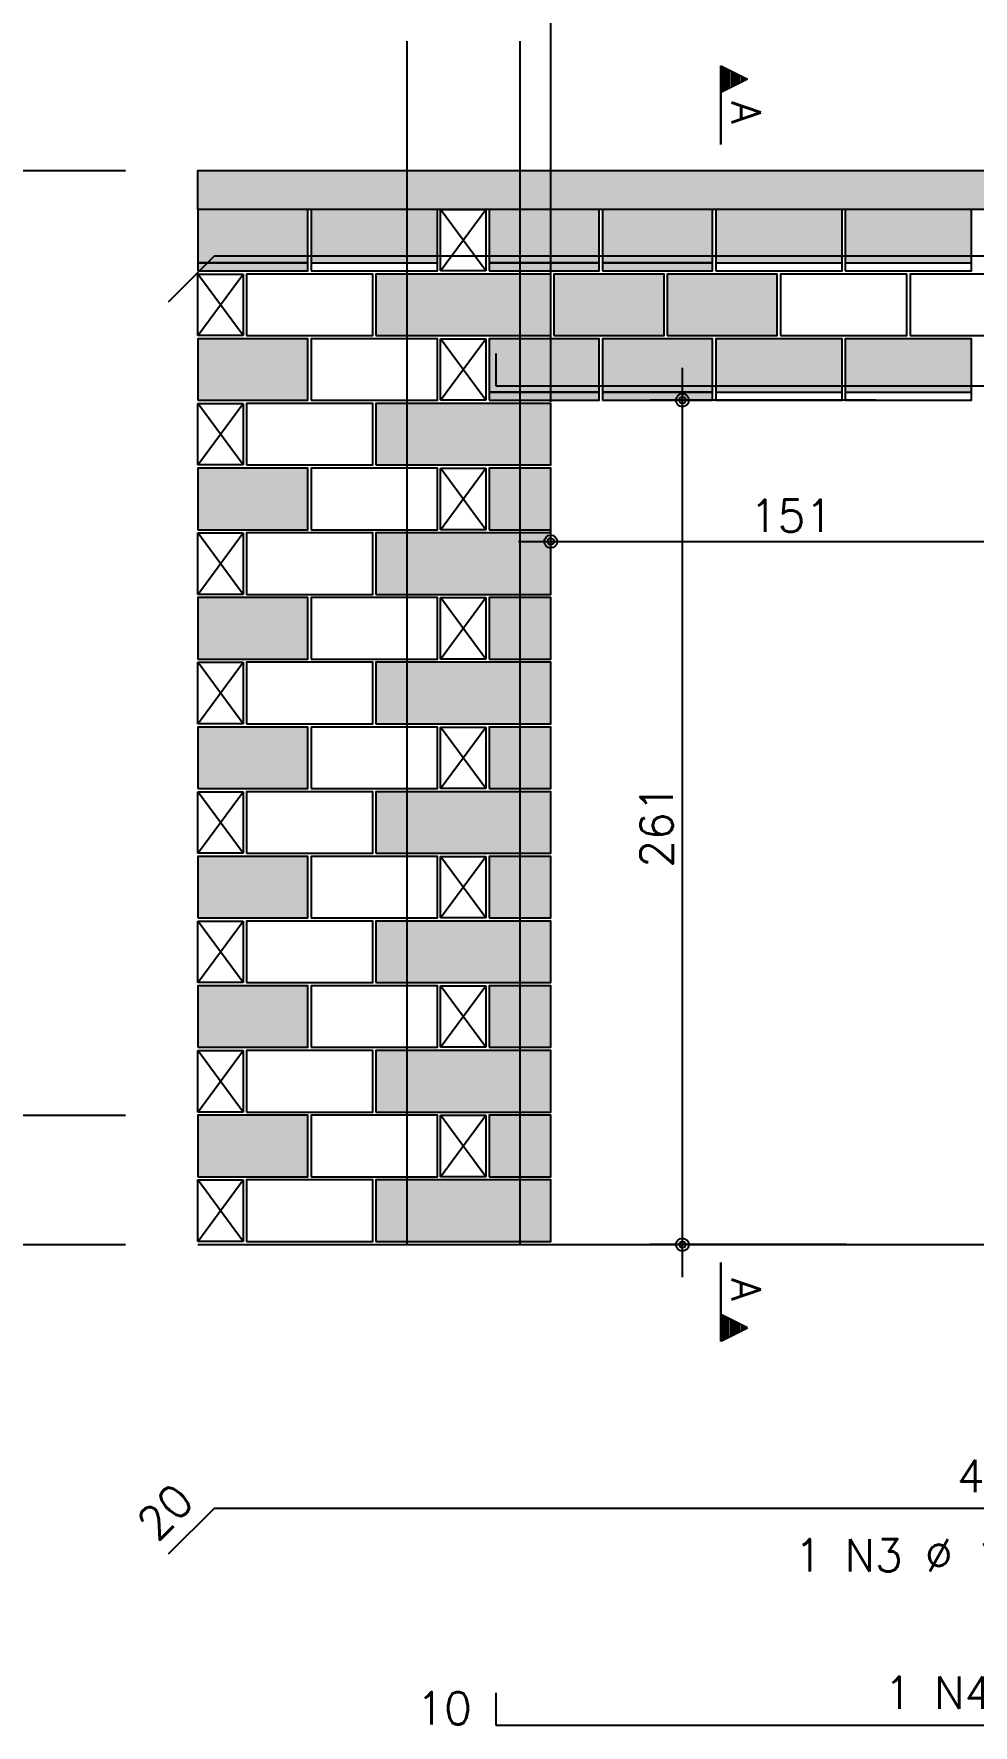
# Model space of a CAD drawing. Extents: x -1.9 to 86, y -1.6 to 60.9.
# Drawn here: x 36.79 to 42.59, y 29.85 to 40.31 of the extents above; entities that cross this region are included whole.
import ezdxf

# ---------------------------------------------------------------- set-up
doc = ezdxf.new("R2010")
doc.units = 0
doc.header["$MEASUREMENT"] = 0
for name, color, linetype in [('PENA_01', 1, 'CONTINUOUS'), ('PENA_02', 2, 'CONTINUOUS'), ('PENA_03', 3, 'CONTINUOUS'), ('PENA_05', 5, 'CONTINUOUS'), ('PENA_09', 254, 'CONTINUOUS'), ('PENA_11', 252, 'CONTINUOUS'), ('PENA_19', 240, 'CONTINUOUS'), ('PENA_21', 100, 'CONTINUOUS'), ('PENA_23', 50, 'CONTINUOUS')]:
    doc.layers.add(name, color=color, linetype=linetype)
doc.styles.get("Standard").update_dxf_attribs({"font": 'ROMANS.SHX'})

msp = doc.modelspace()

# ---------------------------------------------------------------- linework, layer by layer
at = {"layer": 'PENA_01', "linetype": 'Continuous'}
for p, q in [((39.980752, 38.033179), (39.980752, 40.86057)), ((35.222396, 39.463179), (37.35326, 39.463179)), ((37.800752, 38.893179), (38.480752, 38.893179)), ((38.500752, 38.893179), (39.280752, 38.893179)), ((39.600752, 38.893179), (40.280752, 38.893179)), ((40.300752, 38.893179), (40.980752, 38.893179)), ((41.000752, 38.893179), (41.780752, 38.893179)), ((41.800752, 38.893179), (42.580752, 38.893179)), ((40.794571, 32.623179), (40.794571, 38.243179)), ((39.600752, 38.093179), (40.280752, 38.093179)), ((40.300752, 38.093179), (40.980752, 38.093179)), ((41.000752, 38.093179), (41.780752, 38.093179)), ((41.800752, 38.093179), (42.580752, 38.093179)), ((41.990752, 38.043179), (40.594571, 38.043179)), ((39.980752, 37.043179), (39.980752, 37.369362)), ((39.780752, 37.169362), (43.200752, 37.169362)), ((35.222396, 33.623179), (37.35326, 33.623179)), ((35.222396, 32.823179), (37.35326, 32.823179)), ((41.805308, 32.823179), (40.594571, 32.823179))]:
    msp.add_line(p, q, dxfattribs=at)
at = {"layer": 'PENA_02', "linetype": 'Continuous'}
for p, q in [((39.300752, 38.843179), (39.300752, 39.223179)), ((39.300752, 39.223179), (39.580752, 39.223179)), ((39.580752, 39.223179), (39.580752, 38.843179)), ((37.800752, 38.443179), (37.800752, 38.823179)), ((37.800752, 38.823179), (38.080752, 38.823179)), ((38.080752, 38.823179), (38.080752, 38.443179)), ((39.580752, 38.843179), (39.300752, 38.843179)), ((38.080752, 38.443179), (37.800752, 38.443179)), ((39.300752, 38.043179), (39.300752, 38.423179)), ((39.300752, 38.423179), (39.580752, 38.423179)), ((39.580752, 38.423179), (39.580752, 38.043179)), ((37.800752, 37.643179), (37.800752, 38.023179)), ((37.800752, 38.023179), (38.080752, 38.023179)), ((38.080752, 38.023179), (38.080752, 37.643179)), ((39.580752, 38.043179), (39.300752, 38.043179)), ((38.080752, 37.643179), (37.800752, 37.643179)), ((39.300752, 37.243179), (39.300752, 37.623179)), ((39.300752, 37.623179), (39.580752, 37.623179)), ((39.580752, 37.623179), (39.580752, 37.243179)), ((37.800752, 36.843179), (37.800752, 37.223179)), ((37.800752, 37.223179), (38.080752, 37.223179)), ((38.080752, 37.223179), (38.080752, 36.843179)), ((39.580752, 37.243179), (39.300752, 37.243179)), ((38.080752, 36.843179), (37.800752, 36.843179)), ((39.300752, 36.443179), (39.300752, 36.823179)), ((39.300752, 36.823179), (39.580752, 36.823179)), ((39.580752, 36.823179), (39.580752, 36.443179)), ((37.800752, 36.043179), (37.800752, 36.423179)), ((37.800752, 36.423179), (38.080752, 36.423179)), ((38.080752, 36.423179), (38.080752, 36.043179)), ((39.580752, 36.443179), (39.300752, 36.443179)), ((38.080752, 36.043179), (37.800752, 36.043179)), ((39.300752, 35.643179), (39.300752, 36.023179)), ((39.300752, 36.023179), (39.580752, 36.023179)), ((39.580752, 36.023179), (39.580752, 35.643179)), ((37.800752, 35.243179), (37.800752, 35.623179)), ((37.800752, 35.623179), (38.080752, 35.623179)), ((38.080752, 35.623179), (38.080752, 35.243179)), ((39.580752, 35.643179), (39.300752, 35.643179)), ((38.080752, 35.243179), (37.800752, 35.243179)), ((39.300752, 34.843179), (39.300752, 35.223179)), ((39.300752, 35.223179), (39.580752, 35.223179)), ((39.580752, 35.223179), (39.580752, 34.843179)), ((37.800752, 34.443179), (37.800752, 34.823179)), ((37.800752, 34.823179), (38.080752, 34.823179)), ((38.080752, 34.823179), (38.080752, 34.443179)), ((39.580752, 34.843179), (39.300752, 34.843179)), ((38.080752, 34.443179), (37.800752, 34.443179)), ((39.300752, 34.043179), (39.300752, 34.423179)), ((39.300752, 34.423179), (39.580752, 34.423179)), ((39.580752, 34.423179), (39.580752, 34.043179)), ((37.800752, 33.643179), (37.800752, 34.023179)), ((37.800752, 34.023179), (38.080752, 34.023179)), ((38.080752, 34.023179), (38.080752, 33.643179)), ((39.580752, 34.043179), (39.300752, 34.043179)), ((38.080752, 33.643179), (37.800752, 33.643179)), ((39.300752, 33.243179), (39.300752, 33.623179)), ((39.300752, 33.623179), (39.580752, 33.623179)), ((39.580752, 33.623179), (39.580752, 33.243179)), ((37.800752, 32.843179), (37.800752, 33.223179)), ((37.800752, 33.223179), (38.080752, 33.223179)), ((38.080752, 33.223179), (38.080752, 32.843179)), ((39.580752, 33.243179), (39.300752, 33.243179)), ((38.080752, 32.843179), (37.800752, 32.843179)), ((37.800752, 32.823179), (47.780752, 32.823179))]:
    msp.add_line(p, q, dxfattribs=at)
for points in [[(37.800752, 39.223179), (37.800752, 39.463179), (47.780752, 39.463179), (47.780752, 39.223179), (37.800752, 39.223179)], [(37.800752, 38.843179), (38.480752, 38.843179), (38.480752, 39.223179), (37.800752, 39.223179), (37.800752, 38.843179)], [(38.500752, 38.843179), (39.280752, 38.843179), (39.280752, 39.223179), (38.500752, 39.223179), (38.500752, 38.843179)], [(39.600752, 38.843179), (40.280752, 38.843179), (40.280752, 39.223179), (39.600752, 39.223179), (39.600752, 38.843179)], [(40.300752, 38.843179), (40.980752, 38.843179), (40.980752, 39.223179), (40.300752, 39.223179), (40.300752, 38.843179)], [(41.000752, 38.843179), (41.780752, 38.843179), (41.780752, 39.223179), (41.000752, 39.223179), (41.000752, 38.843179)], [(41.800752, 38.843179), (42.580752, 38.843179), (42.580752, 39.223179), (41.800752, 39.223179), (41.800752, 38.843179)], [(38.100752, 38.443179), (38.880752, 38.443179), (38.880752, 38.823179), (38.100752, 38.823179), (38.100752, 38.443179)], [(38.900752, 38.443179), (39.980752, 38.443179), (39.980752, 38.823179), (38.900752, 38.823179), (38.900752, 38.443179)], [(40.000752, 38.443179), (40.680752, 38.443179), (40.680752, 38.823179), (40.000752, 38.823179), (40.000752, 38.443179)], [(40.700752, 38.443179), (41.380752, 38.443179), (41.380752, 38.823179), (40.700752, 38.823179), (40.700752, 38.443179)], [(41.400752, 38.443179), (42.180752, 38.443179), (42.180752, 38.823179), (41.400752, 38.823179), (41.400752, 38.443179)], [(42.200752, 38.443179), (42.980752, 38.443179), (42.980752, 38.823179), (42.200752, 38.823179), (42.200752, 38.443179)], [(37.800752, 38.043179), (38.480752, 38.043179), (38.480752, 38.423179), (37.800752, 38.423179), (37.800752, 38.043179)], [(38.500752, 38.043179), (39.280752, 38.043179), (39.280752, 38.423179), (38.500752, 38.423179), (38.500752, 38.043179)], [(39.600752, 38.043179), (40.280752, 38.043179), (40.280752, 38.423179), (39.600752, 38.423179), (39.600752, 38.043179)], [(40.300752, 38.043179), (40.980752, 38.043179), (40.980752, 38.423179), (40.300752, 38.423179), (40.300752, 38.043179)], [(41.000752, 38.043179), (41.780752, 38.043179), (41.780752, 38.423179), (41.000752, 38.423179), (41.000752, 38.043179)], [(41.800752, 38.043179), (42.580752, 38.043179), (42.580752, 38.423179), (41.800752, 38.423179), (41.800752, 38.043179)], [(38.100752, 37.643179), (38.880752, 37.643179), (38.880752, 38.023179), (38.100752, 38.023179), (38.100752, 37.643179)], [(38.900752, 37.643179), (39.980752, 37.643179), (39.980752, 38.023179), (38.900752, 38.023179), (38.900752, 37.643179)], [(37.800752, 37.243179), (38.480752, 37.243179), (38.480752, 37.623179), (37.800752, 37.623179), (37.800752, 37.243179)], [(38.500752, 37.243179), (39.280752, 37.243179), (39.280752, 37.623179), (38.500752, 37.623179), (38.500752, 37.243179)], [(39.600752, 37.243179), (39.980752, 37.243179), (39.980752, 37.623179), (39.600752, 37.623179), (39.600752, 37.243179)], [(38.100752, 36.843179), (38.880752, 36.843179), (38.880752, 37.223179), (38.100752, 37.223179), (38.100752, 36.843179)], [(38.900752, 36.843179), (39.980752, 36.843179), (39.980752, 37.223179), (38.900752, 37.223179), (38.900752, 36.843179)], [(37.800752, 36.443179), (38.480752, 36.443179), (38.480752, 36.823179), (37.800752, 36.823179), (37.800752, 36.443179)], [(38.500752, 36.443179), (39.280752, 36.443179), (39.280752, 36.823179), (38.500752, 36.823179), (38.500752, 36.443179)], [(39.600752, 36.443179), (39.980752, 36.443179), (39.980752, 36.823179), (39.600752, 36.823179), (39.600752, 36.443179)], [(38.100752, 36.043179), (38.880752, 36.043179), (38.880752, 36.423179), (38.100752, 36.423179), (38.100752, 36.043179)], [(38.900752, 36.043179), (39.980752, 36.043179), (39.980752, 36.423179), (38.900752, 36.423179), (38.900752, 36.043179)], [(37.800752, 35.643179), (38.480752, 35.643179), (38.480752, 36.023179), (37.800752, 36.023179), (37.800752, 35.643179)], [(38.500752, 35.643179), (39.280752, 35.643179), (39.280752, 36.023179), (38.500752, 36.023179), (38.500752, 35.643179)], [(39.600752, 35.643179), (39.980752, 35.643179), (39.980752, 36.023179), (39.600752, 36.023179), (39.600752, 35.643179)], [(38.100752, 35.243179), (38.880752, 35.243179), (38.880752, 35.623179), (38.100752, 35.623179), (38.100752, 35.243179)], [(38.900752, 35.243179), (39.980752, 35.243179), (39.980752, 35.623179), (38.900752, 35.623179), (38.900752, 35.243179)], [(37.800752, 34.843179), (38.480752, 34.843179), (38.480752, 35.223179), (37.800752, 35.223179), (37.800752, 34.843179)], [(38.500752, 34.843179), (39.280752, 34.843179), (39.280752, 35.223179), (38.500752, 35.223179), (38.500752, 34.843179)], [(39.600752, 34.843179), (39.980752, 34.843179), (39.980752, 35.223179), (39.600752, 35.223179), (39.600752, 34.843179)], [(38.100752, 34.443179), (38.880752, 34.443179), (38.880752, 34.823179), (38.100752, 34.823179), (38.100752, 34.443179)], [(38.900752, 34.443179), (39.980752, 34.443179), (39.980752, 34.823179), (38.900752, 34.823179), (38.900752, 34.443179)], [(37.800752, 34.043179), (38.480752, 34.043179), (38.480752, 34.423179), (37.800752, 34.423179), (37.800752, 34.043179)], [(38.500752, 34.043179), (39.280752, 34.043179), (39.280752, 34.423179), (38.500752, 34.423179), (38.500752, 34.043179)], [(39.600752, 34.043179), (39.980752, 34.043179), (39.980752, 34.423179), (39.600752, 34.423179), (39.600752, 34.043179)], [(38.100752, 33.643179), (38.880752, 33.643179), (38.880752, 34.023179), (38.100752, 34.023179), (38.100752, 33.643179)], [(38.900752, 33.643179), (39.980752, 33.643179), (39.980752, 34.023179), (38.900752, 34.023179), (38.900752, 33.643179)], [(37.800752, 33.243179), (38.480752, 33.243179), (38.480752, 33.623179), (37.800752, 33.623179), (37.800752, 33.243179)], [(38.500752, 33.243179), (39.280752, 33.243179), (39.280752, 33.623179), (38.500752, 33.623179), (38.500752, 33.243179)], [(39.600752, 33.243179), (39.980752, 33.243179), (39.980752, 33.623179), (39.600752, 33.623179), (39.600752, 33.243179)], [(38.100752, 32.843179), (38.880752, 32.843179), (38.880752, 33.223179), (38.100752, 33.223179), (38.100752, 32.843179)], [(38.900752, 32.843179), (39.980752, 32.843179), (39.980752, 33.223179), (38.900752, 33.223179), (38.900752, 32.843179)]]:
    msp.add_lwpolyline(points, dxfattribs=at)
for centre, radius in [((40.794571, 38.043179), 0.04), ((40.794571, 38.043179), 0.02), ((39.980752, 37.169362), 0.04), ((39.980752, 37.169362), 0.02), ((40.794571, 32.823179), 0.04), ((40.794571, 32.823179), 0.02)]:
    msp.add_circle(centre, radius, dxfattribs=at)
at = {"layer": 'PENA_03', "linetype": 'Continuous'}
for p, q in [((41.030933, 39.624494), (41.030933, 40.110876)), ((41.030933, 40.110876), (41.196866, 40.02791)), ((41.031628, 40.109748), (41.195305, 40.02791)), ((41.031629, 40.109748), (41.031629, 39.946071)), ((41.043697, 40.104494), (41.043697, 39.951325)), ((41.056461, 40.098112), (41.056461, 39.957707)), ((41.069225, 40.09173), (41.069225, 39.964089)), ((41.081989, 40.085348), (41.081989, 39.970471)), ((41.094753, 40.078966), (41.094753, 39.976853)), ((41.107517, 40.072584), (41.107517, 39.983235)), ((41.120281, 40.066202), (41.120281, 39.989617)), ((41.133045, 40.05982), (41.133045, 39.995999)), ((41.145809, 40.053438), (41.145809, 40.002381)), ((41.158573, 40.047056), (41.158573, 40.008763)), ((41.196866, 40.02791), (41.031628, 39.945291)), ((41.195305, 40.02791), (41.031629, 39.946071)), ((41.031629, 39.945291), (41.031629, 39.624494)), ((41.171338, 40.040674), (41.171338, 40.015145)), ((41.184102, 40.034292), (41.184102, 40.021528)), ((39.580752, 38.843179), (39.300752, 39.223179)), ((39.300752, 38.843179), (39.580752, 39.223179)), ((38.080752, 38.443179), (37.800752, 38.823179)), ((37.800752, 38.443179), (38.080752, 38.823179)), ((39.580752, 38.043179), (39.300752, 38.423179)), ((39.300752, 38.043179), (39.580752, 38.423179)), ((38.080752, 37.643179), (37.800752, 38.023179)), ((37.800752, 37.643179), (38.080752, 38.023179)), ((42.190752, 38.043179), (42.190752, 38.043179)), ((39.980752, 37.833179), (39.980752, 37.833179)), ((39.580752, 37.243179), (39.300752, 37.623179)), ((39.300752, 37.243179), (39.580752, 37.623179)), ((38.080752, 36.843179), (37.800752, 37.223179)), ((37.800752, 36.843179), (38.080752, 37.223179)), ((39.580752, 36.443179), (39.300752, 36.823179)), ((39.300752, 36.443179), (39.580752, 36.823179)), ((39.980752, 36.843179), (39.980752, 36.843179)), ((38.080752, 36.043179), (37.800752, 36.423179)), ((37.800752, 36.043179), (38.080752, 36.423179)), ((39.580752, 35.643179), (39.300752, 36.023179)), ((39.300752, 35.643179), (39.580752, 36.023179)), ((38.080752, 35.243179), (37.800752, 35.623179)), ((37.800752, 35.243179), (38.080752, 35.623179)), ((39.580752, 34.843179), (39.300752, 35.223179)), ((39.300752, 34.843179), (39.580752, 35.223179)), ((38.080752, 34.443179), (37.800752, 34.823179)), ((37.800752, 34.443179), (38.080752, 34.823179)), ((39.580752, 34.043179), (39.300752, 34.423179)), ((39.300752, 34.043179), (39.580752, 34.423179)), ((38.080752, 33.643179), (37.800752, 34.023179)), ((37.800752, 33.643179), (38.080752, 34.023179)), ((39.580752, 33.243179), (39.300752, 33.623179)), ((39.300752, 33.243179), (39.580752, 33.623179)), ((38.080752, 32.843179), (37.800752, 33.223179)), ((37.800752, 32.843179), (38.080752, 33.223179)), ((42.005308, 32.823179), (42.005308, 32.823179)), ((41.030933, 32.712321), (41.030933, 32.225939)), ((41.031629, 32.391524), (41.031629, 32.712321)), ((41.030933, 32.225939), (41.196866, 32.308905)), ((41.196866, 32.308905), (41.031628, 32.391524)), ((41.031628, 32.227067), (41.195305, 32.308905)), ((41.031629, 32.227067), (41.031629, 32.390744)), ((41.195305, 32.308905), (41.031629, 32.390744)), ((41.043697, 32.232321), (41.043697, 32.38549)), ((41.056461, 32.238703), (41.056461, 32.379108)), ((41.069225, 32.245085), (41.069225, 32.372726)), ((41.081989, 32.251467), (41.081989, 32.366344)), ((41.094753, 32.257849), (41.094753, 32.359962)), ((41.107517, 32.264231), (41.107517, 32.35358)), ((41.120281, 32.270613), (41.120281, 32.347198)), ((41.133045, 32.276995), (41.133045, 32.340816)), ((41.145809, 32.283377), (41.145809, 32.334434)), ((41.158573, 32.289759), (41.158573, 32.328052)), ((41.171338, 32.296141), (41.171338, 32.32167)), ((41.184102, 32.302523), (41.184102, 32.315287))]:
    msp.add_line(p, q, dxfattribs=at)
at = {"layer": 'PENA_05', "linetype": 'Continuous'}
for p, q in [((37.900752, 38.933179), (37.617909, 38.650336)), ((47.680752, 38.933179), (37.900752, 38.933179)), ((39.640752, 38.333179), (39.640752, 38.133179)), ((39.640752, 38.133179), (47.440752, 38.133179)), ((37.900752, 31.192891), (37.617909, 30.910048)), ((47.680752, 31.192891), (37.900752, 31.192891)), ((39.640752, 30.052615), (39.640752, 29.852615)), ((39.640752, 29.852615), (47.440752, 29.852615))]:
    msp.add_line(p, q, dxfattribs=at)
for points in [[(39.090752, 40.263179), (39.090752, 32.823179)], [(39.790752, 40.263179), (39.790752, 32.823179)]]:
    msp.add_lwpolyline(points, dxfattribs=at)
at = {"layer": 'PENA_09', "linetype": 'Continuous'}
for points in [[(37.800752, 38.893179), (38.480752, 38.893179), (38.480752, 39.223179), (37.800752, 39.223179), (37.800752, 38.893179)], [(38.500752, 38.893179), (39.280752, 38.893179), (39.280752, 39.223179), (38.500752, 39.223179), (38.500752, 38.893179)], [(39.600752, 38.893179), (40.280752, 38.893179), (40.280752, 39.223179), (39.600752, 39.223179), (39.600752, 38.893179)], [(40.300752, 38.893179), (40.980752, 38.893179), (40.980752, 39.223179), (40.300752, 39.223179), (40.300752, 38.893179)], [(41.000752, 38.893179), (41.780752, 38.893179), (41.780752, 39.223179), (41.000752, 39.223179), (41.000752, 38.893179)], [(41.800752, 38.893179), (42.580752, 38.893179), (42.580752, 39.223179), (41.800752, 39.223179), (41.800752, 38.893179)], [(39.600752, 38.093179), (40.280752, 38.093179), (40.280752, 38.423179), (39.600752, 38.423179), (39.600752, 38.093179)], [(40.300752, 38.093179), (40.980752, 38.093179), (40.980752, 38.423179), (40.300752, 38.423179), (40.300752, 38.093179)], [(41.000752, 38.093179), (41.780752, 38.093179), (41.780752, 38.423179), (41.000752, 38.423179), (41.000752, 38.093179)], [(41.800752, 38.093179), (42.580752, 38.093179), (42.580752, 38.423179), (41.800752, 38.423179), (41.800752, 38.093179)]]:
    msp.add_lwpolyline(points, dxfattribs=at)
for points in [[(37.800752, 38.893179), (38.480752, 38.893179), (38.480752, 39.223179)], [(37.800752, 38.893179), (38.480752, 39.223179), (37.800752, 39.223179)], [(37.800752, 38.893179), (37.800752, 39.223179), (37.800752, 38.893179)], [(38.500752, 38.893179), (39.280752, 38.893179), (39.280752, 39.223179)], [(38.500752, 38.893179), (39.280752, 39.223179), (38.500752, 39.223179)], [(38.500752, 38.893179), (38.500752, 39.223179), (38.500752, 38.893179)], [(39.600752, 38.893179), (40.280752, 38.893179), (40.280752, 39.223179)], [(39.600752, 38.893179), (40.280752, 39.223179), (39.600752, 39.223179)], [(39.600752, 38.893179), (39.600752, 39.223179), (39.600752, 38.893179)], [(40.300752, 38.893179), (40.980752, 38.893179), (40.980752, 39.223179)], [(40.300752, 38.893179), (40.980752, 39.223179), (40.300752, 39.223179)], [(40.300752, 38.893179), (40.300752, 39.223179), (40.300752, 38.893179)], [(41.000752, 38.893179), (41.780752, 38.893179), (41.780752, 39.223179)], [(41.000752, 38.893179), (41.780752, 39.223179), (41.000752, 39.223179)], [(41.000752, 38.893179), (41.000752, 39.223179), (41.000752, 38.893179)], [(41.800752, 38.893179), (42.580752, 38.893179), (42.580752, 39.223179)], [(41.800752, 38.893179), (42.580752, 39.223179), (41.800752, 39.223179)], [(41.800752, 38.893179), (41.800752, 39.223179), (41.800752, 38.893179)], [(39.600752, 38.093179), (40.280752, 38.093179), (40.280752, 38.423179)], [(39.600752, 38.093179), (40.280752, 38.423179), (39.600752, 38.423179)], [(39.600752, 38.093179), (39.600752, 38.423179), (39.600752, 38.093179)], [(40.300752, 38.093179), (40.980752, 38.093179), (40.980752, 38.423179)], [(40.300752, 38.093179), (40.980752, 38.423179), (40.300752, 38.423179)], [(40.300752, 38.093179), (40.300752, 38.423179), (40.300752, 38.093179)], [(41.000752, 38.093179), (41.780752, 38.093179), (41.780752, 38.423179)], [(41.000752, 38.093179), (41.780752, 38.423179), (41.000752, 38.423179)], [(41.000752, 38.093179), (41.000752, 38.423179), (41.000752, 38.093179)], [(41.800752, 38.093179), (42.580752, 38.093179), (42.580752, 38.423179)], [(41.800752, 38.093179), (42.580752, 38.423179), (41.800752, 38.423179)], [(41.800752, 38.093179), (41.800752, 38.423179), (41.800752, 38.093179)]]:
    msp.add_solid(points, dxfattribs=at)
at = {"layer": 'PENA_11', "linetype": 'Continuous'}
for points in [[(37.800752, 39.223179), (37.800752, 39.463179), (47.780752, 39.463179)], [(37.800752, 39.223179), (47.780752, 39.463179), (47.780752, 39.223179)], [(37.800752, 39.223179), (47.780752, 39.223179), (37.800752, 39.223179)]]:
    msp.add_solid(points, dxfattribs=at)
at = {"layer": 'PENA_19', "linetype": 'Continuous'}
for points in [[(38.900752, 38.443179), (39.980752, 38.443179), (39.980752, 38.823179), (38.900752, 38.823179), (38.900752, 38.443179)], [(38.900752, 37.643179), (39.980752, 37.643179), (39.980752, 38.023179), (38.900752, 38.023179), (38.900752, 37.643179)], [(38.900752, 36.843179), (39.980752, 36.843179), (39.980752, 37.223179), (38.900752, 37.223179), (38.900752, 36.843179)], [(38.900752, 36.043179), (39.980752, 36.043179), (39.980752, 36.423179), (38.900752, 36.423179), (38.900752, 36.043179)], [(38.900752, 35.243179), (39.980752, 35.243179), (39.980752, 35.623179), (38.900752, 35.623179), (38.900752, 35.243179)], [(38.900752, 34.443179), (39.980752, 34.443179), (39.980752, 34.823179), (38.900752, 34.823179), (38.900752, 34.443179)], [(38.900752, 33.643179), (39.980752, 33.643179), (39.980752, 34.023179), (38.900752, 34.023179), (38.900752, 33.643179)], [(38.900752, 32.843179), (39.980752, 32.843179), (39.980752, 33.223179), (38.900752, 33.223179), (38.900752, 32.843179)]]:
    msp.add_lwpolyline(points, dxfattribs=at)
for points in [[(38.900752, 38.443179), (39.980752, 38.443179), (39.980752, 38.823179)], [(38.900752, 38.443179), (39.980752, 38.823179), (38.900752, 38.823179)], [(38.900752, 38.443179), (38.900752, 38.823179), (38.900752, 38.443179)], [(38.900752, 37.643179), (39.980752, 37.643179), (39.980752, 38.023179)], [(38.900752, 37.643179), (39.980752, 38.023179), (38.900752, 38.023179)], [(38.900752, 37.643179), (38.900752, 38.023179), (38.900752, 37.643179)], [(38.900752, 36.843179), (39.980752, 36.843179), (39.980752, 37.223179)], [(38.900752, 36.843179), (39.980752, 37.223179), (38.900752, 37.223179)], [(38.900752, 36.843179), (38.900752, 37.223179), (38.900752, 36.843179)], [(38.900752, 36.043179), (39.980752, 36.043179), (39.980752, 36.423179)], [(38.900752, 36.043179), (39.980752, 36.423179), (38.900752, 36.423179)], [(38.900752, 36.043179), (38.900752, 36.423179), (38.900752, 36.043179)], [(38.900752, 35.243179), (39.980752, 35.243179), (39.980752, 35.623179)], [(38.900752, 35.243179), (39.980752, 35.623179), (38.900752, 35.623179)], [(38.900752, 35.243179), (38.900752, 35.623179), (38.900752, 35.243179)], [(38.900752, 34.443179), (39.980752, 34.443179), (39.980752, 34.823179)], [(38.900752, 34.443179), (39.980752, 34.823179), (38.900752, 34.823179)], [(38.900752, 34.443179), (38.900752, 34.823179), (38.900752, 34.443179)], [(38.900752, 33.643179), (39.980752, 33.643179), (39.980752, 34.023179)], [(38.900752, 33.643179), (39.980752, 34.023179), (38.900752, 34.023179)], [(38.900752, 33.643179), (38.900752, 34.023179), (38.900752, 33.643179)], [(38.900752, 32.843179), (39.980752, 32.843179), (39.980752, 33.223179)], [(38.900752, 32.843179), (39.980752, 33.223179), (38.900752, 33.223179)], [(38.900752, 32.843179), (38.900752, 33.223179), (38.900752, 32.843179)]]:
    msp.add_solid(points, dxfattribs=at)
at = {"layer": 'PENA_21', "linetype": 'Continuous'}
for points in [[(37.800752, 38.843179), (38.480752, 38.843179), (38.480752, 38.893179), (37.800752, 38.893179), (37.800752, 38.843179)], [(39.600752, 38.843179), (40.280752, 38.843179), (40.280752, 38.893179), (39.600752, 38.893179), (39.600752, 38.843179)], [(40.000752, 38.443179), (40.680752, 38.443179), (40.680752, 38.823179), (40.000752, 38.823179), (40.000752, 38.443179)], [(40.300752, 38.843179), (40.980752, 38.843179), (40.980752, 38.893179), (40.300752, 38.893179), (40.300752, 38.843179)], [(40.700752, 38.443179), (41.380752, 38.443179), (41.380752, 38.823179), (40.700752, 38.823179), (40.700752, 38.443179)], [(37.800752, 38.043179), (38.480752, 38.043179), (38.480752, 38.423179), (37.800752, 38.423179), (37.800752, 38.043179)], [(39.600752, 38.043179), (40.280752, 38.043179), (40.280752, 38.093179), (39.600752, 38.093179), (39.600752, 38.043179)], [(40.300752, 38.043179), (40.980752, 38.043179), (40.980752, 38.093179), (40.300752, 38.093179), (40.300752, 38.043179)], [(37.800752, 37.243179), (38.480752, 37.243179), (38.480752, 37.623179), (37.800752, 37.623179), (37.800752, 37.243179)], [(37.800752, 36.443179), (38.480752, 36.443179), (38.480752, 36.823179), (37.800752, 36.823179), (37.800752, 36.443179)], [(37.800752, 35.643179), (38.480752, 35.643179), (38.480752, 36.023179), (37.800752, 36.023179), (37.800752, 35.643179)], [(37.800752, 34.843179), (38.480752, 34.843179), (38.480752, 35.223179), (37.800752, 35.223179), (37.800752, 34.843179)], [(37.800752, 34.043179), (38.480752, 34.043179), (38.480752, 34.423179), (37.800752, 34.423179), (37.800752, 34.043179)], [(37.800752, 33.243179), (38.480752, 33.243179), (38.480752, 33.623179), (37.800752, 33.623179), (37.800752, 33.243179)]]:
    msp.add_lwpolyline(points, dxfattribs=at)
for points in [[(37.800752, 38.843179), (38.480752, 38.843179), (38.480752, 38.893179)], [(37.800752, 38.843179), (38.480752, 38.893179), (37.800752, 38.893179)], [(37.800752, 38.843179), (37.800752, 38.893179), (37.800752, 38.843179)], [(39.600752, 38.843179), (40.280752, 38.843179), (40.280752, 38.893179)], [(39.600752, 38.843179), (40.280752, 38.893179), (39.600752, 38.893179)], [(39.600752, 38.843179), (39.600752, 38.893179), (39.600752, 38.843179)], [(40.000752, 38.443179), (40.680752, 38.443179), (40.680752, 38.823179)], [(40.000752, 38.443179), (40.680752, 38.823179), (40.000752, 38.823179)], [(40.000752, 38.443179), (40.000752, 38.823179), (40.000752, 38.443179)], [(40.300752, 38.843179), (40.980752, 38.843179), (40.980752, 38.893179)], [(40.300752, 38.843179), (40.980752, 38.893179), (40.300752, 38.893179)], [(40.300752, 38.843179), (40.300752, 38.893179), (40.300752, 38.843179)], [(40.700752, 38.443179), (41.380752, 38.443179), (41.380752, 38.823179)], [(40.700752, 38.443179), (41.380752, 38.823179), (40.700752, 38.823179)], [(40.700752, 38.443179), (40.700752, 38.823179), (40.700752, 38.443179)], [(37.800752, 38.043179), (38.480752, 38.043179), (38.480752, 38.423179)], [(37.800752, 38.043179), (38.480752, 38.423179), (37.800752, 38.423179)], [(37.800752, 38.043179), (37.800752, 38.423179), (37.800752, 38.043179)], [(39.600752, 38.043179), (40.280752, 38.043179), (40.280752, 38.093179)], [(39.600752, 38.043179), (40.280752, 38.093179), (39.600752, 38.093179)], [(39.600752, 38.043179), (39.600752, 38.093179), (39.600752, 38.043179)], [(40.300752, 38.043179), (40.980752, 38.043179), (40.980752, 38.093179)], [(40.300752, 38.043179), (40.980752, 38.093179), (40.300752, 38.093179)], [(40.300752, 38.043179), (40.300752, 38.093179), (40.300752, 38.043179)], [(37.800752, 37.243179), (38.480752, 37.243179), (38.480752, 37.623179)], [(37.800752, 37.243179), (38.480752, 37.623179), (37.800752, 37.623179)], [(37.800752, 37.243179), (37.800752, 37.623179), (37.800752, 37.243179)], [(37.800752, 36.443179), (38.480752, 36.443179), (38.480752, 36.823179)], [(37.800752, 36.443179), (38.480752, 36.823179), (37.800752, 36.823179)], [(37.800752, 36.443179), (37.800752, 36.823179), (37.800752, 36.443179)], [(37.800752, 35.643179), (38.480752, 35.643179), (38.480752, 36.023179)], [(37.800752, 35.643179), (38.480752, 36.023179), (37.800752, 36.023179)], [(37.800752, 35.643179), (37.800752, 36.023179), (37.800752, 35.643179)], [(37.800752, 34.843179), (38.480752, 34.843179), (38.480752, 35.223179)], [(37.800752, 34.843179), (38.480752, 35.223179), (37.800752, 35.223179)], [(37.800752, 34.843179), (37.800752, 35.223179), (37.800752, 34.843179)], [(37.800752, 34.043179), (38.480752, 34.043179), (38.480752, 34.423179)], [(37.800752, 34.043179), (38.480752, 34.423179), (37.800752, 34.423179)], [(37.800752, 34.043179), (37.800752, 34.423179), (37.800752, 34.043179)], [(37.800752, 33.243179), (38.480752, 33.243179), (38.480752, 33.623179)], [(37.800752, 33.243179), (38.480752, 33.623179), (37.800752, 33.623179)], [(37.800752, 33.243179), (37.800752, 33.623179), (37.800752, 33.243179)]]:
    msp.add_solid(points, dxfattribs=at)
at = {"layer": 'PENA_23', "linetype": 'Continuous'}
for points in [[(39.600752, 37.243179), (39.980752, 37.243179), (39.980752, 37.623179), (39.600752, 37.623179), (39.600752, 37.243179)], [(39.600752, 36.443179), (39.980752, 36.443179), (39.980752, 36.823179), (39.600752, 36.823179), (39.600752, 36.443179)], [(39.600752, 35.643179), (39.980752, 35.643179), (39.980752, 36.023179), (39.600752, 36.023179), (39.600752, 35.643179)], [(39.600752, 34.843179), (39.980752, 34.843179), (39.980752, 35.223179), (39.600752, 35.223179), (39.600752, 34.843179)], [(39.600752, 34.043179), (39.980752, 34.043179), (39.980752, 34.423179), (39.600752, 34.423179), (39.600752, 34.043179)], [(39.600752, 33.243179), (39.980752, 33.243179), (39.980752, 33.623179), (39.600752, 33.623179), (39.600752, 33.243179)]]:
    msp.add_lwpolyline(points, dxfattribs=at)
for points in [[(39.600752, 37.243179), (39.980752, 37.243179), (39.980752, 37.623179)], [(39.600752, 37.243179), (39.980752, 37.623179), (39.600752, 37.623179)], [(39.600752, 37.243179), (39.600752, 37.623179), (39.600752, 37.243179)], [(39.600752, 36.443179), (39.980752, 36.443179), (39.980752, 36.823179)], [(39.600752, 36.443179), (39.980752, 36.823179), (39.600752, 36.823179)], [(39.600752, 36.443179), (39.600752, 36.823179), (39.600752, 36.443179)], [(39.600752, 35.643179), (39.980752, 35.643179), (39.980752, 36.023179)], [(39.600752, 35.643179), (39.980752, 36.023179), (39.600752, 36.023179)], [(39.600752, 35.643179), (39.600752, 36.023179), (39.600752, 35.643179)], [(39.600752, 34.843179), (39.980752, 34.843179), (39.980752, 35.223179)], [(39.600752, 34.843179), (39.980752, 35.223179), (39.600752, 35.223179)], [(39.600752, 34.843179), (39.600752, 35.223179), (39.600752, 34.843179)], [(39.600752, 34.043179), (39.980752, 34.043179), (39.980752, 34.423179)], [(39.600752, 34.043179), (39.980752, 34.423179), (39.600752, 34.423179)], [(39.600752, 34.043179), (39.600752, 34.423179), (39.600752, 34.043179)], [(39.600752, 33.243179), (39.980752, 33.243179), (39.980752, 33.623179)], [(39.600752, 33.243179), (39.980752, 33.623179), (39.600752, 33.623179)], [(39.600752, 33.243179), (39.600752, 33.623179), (39.600752, 33.243179)]]:
    msp.add_solid(points, dxfattribs=at)

# ---------------------------------------------------------------- texts
at = {"layer": 'PENA_03', "linetype": 'Continuous'}
for s, height, rotation, p in [('A', 0.18, 270, (41.097962, 39.892477)), ('261', 0.2, 90, (40.734571, 35.153179)), ('A', 0.18, 270, (41.097962, 32.615767)), ('20', 0.2, 45, (37.547199, 30.980759))]:
    msp.add_text(s, height=height, rotation=rotation, dxfattribs=at).set_placement(p)
for s, p in [('151', (41.210752, 37.229362)), ('489', (42.490752, 31.292891)), ('1 N3 %%c 10 C=529', (41.487207, 30.802653)), ('1 N4 %%c 10 C=409', (42.040752, 29.952615)), ('10', (39.150752, 29.857615))]:
    msp.add_text(s, height=0.2, dxfattribs=at).set_placement(p)

doc.saveas('drawing.dxf')
